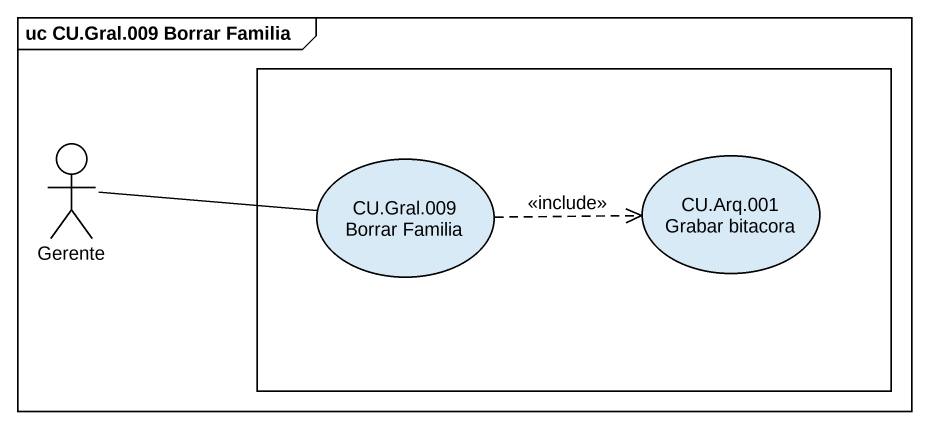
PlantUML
@startuml
mainframe uc CU.Gral.009 Borrar Familia
rectangle " " as rectangle1 {
  usecase "CU.Gral.009 Borrar Familia" as CU_Gral_009_Borrar_Familia
  usecase "CU.Arq.001 Grabar bitacora" as CU_Arq_001_Grabar_bitacora
}
actor Gerente
Gerente -right- CU_Gral_009_Borrar_Familia
CU_Gral_009_Borrar_Familia .right.> CU_Arq_001_Grabar_bitacora : <<include>>
@enduml
